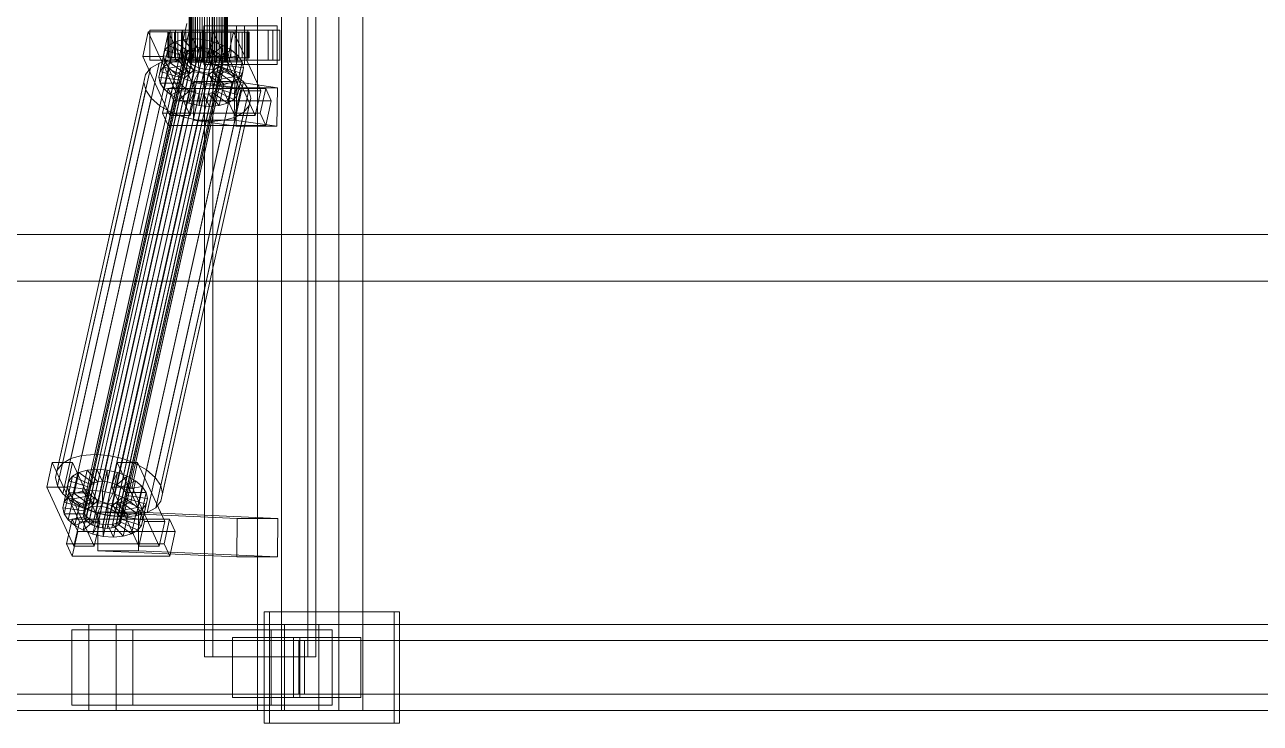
# Model space of a CAD drawing. Header units: millimetres. Extents: x -1970 to 34302, y -65268 to 6837.
# Drawn here: x 4577 to 5153, y -18456 to -18130 of the extents above; entities that cross this region are included whole.
import ezdxf

# ---------------------------------------------------------------- set-up
doc = ezdxf.new("R2010")
doc.units = ezdxf.units.MM
doc.layers.add('superior_C01', color=7, linetype='Continuous', lineweight=0)

msp = doc.modelspace()

# ---------------------------------------------------------------- linework, layer by layer
at = {"layer": 'superior_C01'}
for p, q in [((4685.471, -17550), (4685.471, -18450)), ((4696.677, -18450), (4696.677, -17550)), ((4723.366, -18450), (4723.366, -17550)), ((4734.572, -17550), (4734.572, -18450)), ((4660.776, -17575), (4660.776, -18425)), ((4664.618, -18425), (4664.618, -17575)), ((4708.902, -18425), (4708.902, -17575)), ((4712.744, -17575), (4712.744, -18425)), ((4653.573, -18148), (4653.573, -17852)), ((4653.73, -18148), (4653.73, -17852)), ((4654.029, -18148), (4654.029, -17852)), ((4654.488, -18148), (4654.488, -17852)), ((4655.065, -18148), (4655.065, -17852)), ((4655.796, -18148), (4655.796, -17852)), ((4656.612, -18148), (4656.612, -17852)), ((4657.565, -18148), (4657.565, -17852)), ((4658.563, -18148), (4658.563, -17852)), ((4659.673, -18148), (4659.673, -17852)), ((4660.787, -18148), (4660.787, -17852)), ((4661.978, -18148), (4661.978, -17852)), ((4663.131, -18148), (4663.131, -17852)), ((4664.322, -18148), (4664.322, -17852)), ((4665.436, -18148), (4665.436, -17852)), ((4666.546, -18148), (4666.546, -17852)), ((4667.545, -18148), (4667.545, -17852)), ((4668.498, -18148), (4668.498, -17852)), ((4669.313, -18148), (4669.313, -17852)), ((4670.045, -18148), (4670.045, -17852)), ((4670.621, -18148), (4670.621, -17852)), ((4671.081, -17852), (4671.081, -18148)), ((4671.38, -18148), (4671.38, -17852)), ((4671.536, -18148), (4671.536, -17852)), ((4652.511, -18130), (4630.585, -18228.298)), ((4634.561, -18133.859), (4632.003, -18145.327)), ((4632.496, -18228.298), (4654.422, -18130)), ((4644.034, -18133.847), (4634.561, -18133.859)), ((4647.181, -18161.391), (4634.561, -18133.859)), ((4644.77, -18133), (4635.296, -18133)), ((4635.296, -18133), (4635.296, -18147)), ((4650.665, -18133), (4635.296, -18133)), ((4641.476, -18145.315), (4644.034, -18133.847)), ((4643.925, -18134), (4643.594, -18134)), ((4643.594, -18134), (4653.573, -18134)), ((4643.594, -18146), (4643.594, -18134)), ((4643.594, -18134), (4644.555, -18134)), ((4645.525, -18134), (4643.925, -18134)), ((4643.925, -18134), (4653.73, -18134)), ((4643.925, -18146), (4643.925, -18134)), ((4644.034, -18133.847), (4656.654, -18161.379)), ((4644.555, -18134), (4654.029, -18134)), ((4644.555, -18146), (4644.555, -18134)), ((4644.555, -18134), (4646.743, -18134)), ((4644.77, -18147), (4644.77, -18133)), ((4644.77, -18133), (4660.138, -18133)), ((4648.287, -18134), (4645.525, -18134)), ((4645.525, -18134), (4654.488, -18134)), ((4645.525, -18146), (4645.525, -18134)), ((4646.743, -18134), (4655.065, -18134)), ((4646.743, -18146), (4646.743, -18134)), ((4646.743, -18134), (4650.008, -18134)), ((4692.655, -18133), (4647.182, -18133)), ((4647.182, -18133), (4647.182, -18147)), ((4650.384, -18133), (4647.182, -18133)), ((4652.02, -18134), (4648.287, -18134)), ((4648.287, -18134), (4655.796, -18134)), ((4648.287, -18146), (4648.287, -18134)), ((4650.008, -18134), (4656.612, -18134)), ((4650.008, -18146), (4650.008, -18134)), ((4650.008, -18134), (4654.129, -18134)), ((4650.384, -18147), (4650.384, -18133)), ((4650.384, -18133), (4695.857, -18133)), ((4650.665, -18147), (4650.665, -18133)), ((4650.665, -18133), (4660.138, -18133)), ((4656.472, -18134), (4652.02, -18134)), ((4652.02, -18134), (4657.565, -18134)), ((4652.02, -18146), (4652.02, -18134)), ((4653.573, -18134), (4653.73, -18134)), ((4653.573, -18134), (4653.573, -18146)), ((4654.029, -18134), (4653.573, -18134)), ((4653.73, -18134), (4654.488, -18134)), ((4653.73, -18134), (4653.73, -18146)), ((4654.029, -18134), (4654.029, -18146)), ((4655.065, -18134), (4654.029, -18134)), ((4654.129, -18134), (4658.563, -18134)), ((4654.129, -18146), (4654.129, -18134)), ((4654.129, -18134), (4658.823, -18134)), ((4654.488, -18134), (4655.796, -18134)), ((4654.488, -18134), (4654.488, -18146)), ((4655.065, -18134), (4655.065, -18146)), ((4656.612, -18134), (4655.065, -18134)), ((4655.796, -18134), (4657.565, -18134)), ((4655.796, -18134), (4655.796, -18146)), ((4661.337, -18134), (4656.472, -18134)), ((4656.472, -18134), (4659.673, -18134)), ((4656.472, -18146), (4656.472, -18134)), ((4656.612, -18134), (4656.612, -18146)), ((4658.563, -18134), (4656.612, -18134)), ((4657.565, -18134), (4659.673, -18134)), ((4657.565, -18134), (4657.565, -18146)), ((4658.563, -18134), (4658.563, -18146)), ((4660.787, -18134), (4658.563, -18134)), ((4658.823, -18134), (4660.787, -18134)), ((4658.823, -18146), (4658.823, -18134)), ((4658.823, -18134), (4663.772, -18134)), ((4659.673, -18134), (4661.978, -18134)), ((4659.673, -18134), (4659.673, -18146)), ((4660.138, -18133), (4660.138, -18147)), ((4679.392, -18131), (4660.445, -18131)), ((4660.445, -18131), (4660.445, -18149)), ((4675.686, -18131), (4660.445, -18131)), ((4660.787, -18134), (4660.787, -18146)), ((4663.131, -18134), (4660.787, -18134)), ((4666.286, -18134), (4661.337, -18134)), ((4661.337, -18134), (4661.978, -18134)), ((4661.337, -18146), (4661.337, -18134)), ((4661.978, -18134), (4664.322, -18134)), ((4661.978, -18134), (4661.978, -18146)), ((4664.876, -18133.821), (4662.318, -18145.289)), ((4663.772, -18134), (4663.131, -18134)), ((4663.131, -18134), (4663.131, -18146)), ((4665.436, -18134), (4663.131, -18134)), ((4663.772, -18146), (4663.772, -18134)), ((4663.772, -18134), (4668.638, -18134)), ((4666.286, -18134), (4664.322, -18134)), ((4664.322, -18134), (4666.546, -18134)), ((4664.322, -18134), (4664.322, -18146)), ((4674.35, -18133.809), (4664.876, -18133.821)), ((4677.496, -18161.353), (4664.876, -18133.821)), ((4668.638, -18134), (4665.436, -18134)), ((4665.436, -18134), (4665.436, -18146)), ((4667.545, -18134), (4665.436, -18134)), ((4675.085, -18133), (4665.612, -18133)), ((4665.612, -18133), (4665.612, -18147)), ((4680.98, -18133), (4665.612, -18133)), ((4670.981, -18134), (4666.286, -18134)), ((4666.286, -18146), (4666.286, -18134)), ((4670.981, -18134), (4666.546, -18134)), ((4666.546, -18134), (4668.498, -18134)), ((4666.546, -18134), (4666.546, -18146)), ((4673.09, -18134), (4667.545, -18134)), ((4667.545, -18134), (4667.545, -18146)), ((4669.313, -18134), (4667.545, -18134)), ((4675.101, -18134), (4668.498, -18134)), ((4668.498, -18134), (4670.045, -18134)), ((4668.498, -18134), (4668.498, -18146)), ((4668.638, -18146), (4668.638, -18134)), ((4668.638, -18134), (4673.09, -18134)), ((4676.823, -18134), (4669.313, -18134)), ((4669.313, -18134), (4669.313, -18146)), ((4670.621, -18134), (4669.313, -18134)), ((4678.367, -18134), (4670.045, -18134)), ((4670.045, -18134), (4671.081, -18134)), ((4670.045, -18134), (4670.045, -18146)), ((4679.584, -18134), (4670.621, -18134)), ((4670.621, -18134), (4670.621, -18146)), ((4671.38, -18134), (4670.621, -18134)), ((4675.101, -18134), (4670.981, -18134)), ((4670.981, -18146), (4670.981, -18134)), ((4671.081, -18134), (4680.555, -18134)), ((4671.081, -18146), (4671.081, -18134)), ((4671.081, -18134), (4671.536, -18134)), ((4681.185, -18134), (4671.38, -18134)), ((4671.38, -18134), (4671.38, -18146)), ((4671.536, -18134), (4671.38, -18134)), ((4681.516, -18134), (4671.536, -18134)), ((4671.536, -18134), (4671.536, -18146)), ((4671.792, -18145.277), (4674.35, -18133.809)), ((4673.09, -18146), (4673.09, -18134)), ((4673.09, -18134), (4676.823, -18134)), ((4674.35, -18133.809), (4686.97, -18161.341)), ((4675.085, -18147), (4675.085, -18133)), ((4675.085, -18133), (4690.454, -18133)), ((4678.367, -18134), (4675.101, -18134)), ((4675.101, -18146), (4675.101, -18134)), ((4675.686, -18149), (4675.686, -18131)), ((4675.686, -18131), (4694.633, -18131)), ((4676.823, -18146), (4676.823, -18134)), ((4676.823, -18134), (4679.584, -18134)), ((4680.555, -18134), (4678.367, -18134)), ((4678.367, -18146), (4678.367, -18134)), ((4679.392, -18149), (4679.392, -18131)), ((4679.392, -18131), (4694.633, -18131)), ((4679.584, -18146), (4679.584, -18134)), ((4679.584, -18134), (4681.185, -18134)), ((4680.555, -18134), (4680.555, -18146)), ((4681.516, -18134), (4680.555, -18134)), ((4680.98, -18147), (4680.98, -18133)), ((4680.98, -18133), (4690.454, -18133)), ((4681.185, -18146), (4681.185, -18134)), ((4681.185, -18134), (4681.516, -18134)), ((4681.516, -18146), (4681.516, -18134)), ((4690.454, -18133), (4690.454, -18147)), ((4692.655, -18147), (4692.655, -18133)), ((4692.655, -18133), (4695.857, -18133)), ((4694.633, -18131), (4694.633, -18149)), ((4695.857, -18133), (4695.857, -18147)), ((4641.867, -18149.985), (4644.059, -18140.156)), ((4644.059, -18140.156), (4642.234, -18142.416)), ((4646.993, -18138.419), (4644.059, -18140.156)), ((4644.059, -18140.156), (4652.617, -18144.203)), ((4644.801, -18148.249), (4646.993, -18138.419)), ((4650.836, -18137.325), (4646.993, -18138.419)), ((4646.993, -18138.419), (4654.007, -18143.38)), ((4648.643, -18147.155), (4650.836, -18137.325)), ((4655.324, -18136.948), (4650.836, -18137.325)), ((4650.836, -18137.325), (4655.827, -18142.862)), ((4653.131, -18146.777), (4655.324, -18136.948)), ((4660.153, -18137.313), (4655.324, -18136.948)), ((4655.324, -18136.948), (4657.953, -18142.683)), ((4657.96, -18147.143), (4660.153, -18137.313)), ((4664.993, -18138.396), (4660.153, -18137.313)), ((4660.153, -18137.313), (4660.241, -18142.856)), ((4664.993, -18138.396), (4662.533, -18143.369)), ((4662.801, -18148.226), (4664.993, -18138.396)), ((4669.515, -18140.123), (4664.675, -18144.188)), ((4669.515, -18140.123), (4664.993, -18138.396)), ((4667.322, -18149.953), (4669.515, -18140.123)), ((4673.41, -18142.377), (4669.515, -18140.123)), ((4604.148, -18358.68), (4651.837, -18144.881)), ((4604.429, -18357.434), (4652.118, -18143.635)), ((4605.294, -18356.363), (4652.983, -18142.565)), ((4606.683, -18355.541), (4654.373, -18141.742)), ((4608.503, -18355.022), (4656.193, -18141.224)), ((4610.63, -18354.844), (4658.319, -18141.045)), ((4612.917, -18355.017), (4660.606, -18141.218)), ((4615.21, -18355.53), (4662.899, -18141.731)), ((4617.352, -18356.348), (4665.041, -18142.549)), ((4619.197, -18357.415), (4666.886, -18143.617)), ((4620.619, -18358.659), (4668.308, -18144.861)), ((4632.003, -18145.327), (4641.476, -18145.315)), ((4632.003, -18145.327), (4644.623, -18172.859)), ((4639.448, -18154.877), (4641.64, -18145.047)), ((4640.041, -18152.246), (4642.234, -18142.416)), ((4654.096, -18172.847), (4641.476, -18145.315)), ((4642.234, -18142.416), (4641.64, -18145.047)), ((4641.64, -18145.047), (4651.471, -18146.52)), ((4641.64, -18145.047), (4642.32, -18147.868)), ((4642.234, -18142.416), (4651.752, -18145.274)), ((4653.573, -18146), (4643.594, -18146)), ((4643.594, -18146), (4643.925, -18146)), ((4644.555, -18146), (4643.594, -18146)), ((4653.73, -18146), (4643.925, -18146)), ((4643.925, -18146), (4645.525, -18146)), ((4654.029, -18146), (4644.555, -18146)), ((4646.743, -18146), (4644.555, -18146)), ((4654.488, -18146), (4645.525, -18146)), ((4645.525, -18146), (4648.287, -18146)), ((4655.065, -18146), (4646.743, -18146)), ((4650.008, -18146), (4646.743, -18146)), ((4655.796, -18146), (4648.287, -18146)), ((4648.287, -18146), (4652.02, -18146)), ((4651.752, -18145.274), (4649.56, -18155.103)), ((4656.612, -18146), (4650.008, -18146)), ((4654.129, -18146), (4650.008, -18146)), ((4652.617, -18144.203), (4650.425, -18154.033)), ((4651.471, -18146.52), (4651.752, -18145.274)), ((4651.752, -18145.274), (4652.617, -18144.203)), ((4654.007, -18143.38), (4651.815, -18153.21)), ((4652.118, -18143.635), (4651.837, -18144.881)), ((4651.837, -18144.881), (4652.159, -18146.218)), ((4657.565, -18146), (4652.02, -18146)), ((4652.02, -18146), (4656.472, -18146)), ((4652.983, -18142.565), (4652.118, -18143.635)), ((4652.617, -18144.203), (4654.007, -18143.38)), ((4654.373, -18141.742), (4652.983, -18142.565)), ((4653.73, -18146), (4653.573, -18146)), ((4653.573, -18146), (4654.029, -18146)), ((4655.827, -18142.862), (4653.635, -18152.692)), ((4654.488, -18146), (4653.73, -18146)), ((4654.007, -18143.38), (4655.827, -18142.862)), ((4654.029, -18146), (4655.065, -18146)), ((4658.563, -18146), (4654.129, -18146)), ((4658.823, -18146), (4654.129, -18146)), ((4656.193, -18141.224), (4654.373, -18141.742)), ((4655.796, -18146), (4654.488, -18146)), ((4655.065, -18146), (4656.612, -18146)), ((4657.953, -18142.683), (4655.761, -18152.513)), ((4657.565, -18146), (4655.796, -18146)), ((4655.827, -18142.862), (4657.953, -18142.683)), ((4658.319, -18141.045), (4656.193, -18141.224)), ((4659.673, -18146), (4656.472, -18146)), ((4656.472, -18146), (4661.337, -18146)), ((4656.612, -18146), (4658.563, -18146)), ((4659.673, -18146), (4657.565, -18146)), ((4657.953, -18142.683), (4660.241, -18142.856)), ((4660.241, -18142.856), (4658.048, -18152.686)), ((4660.606, -18141.218), (4658.319, -18141.045)), ((4658.563, -18146), (4660.787, -18146)), ((4660.787, -18146), (4658.823, -18146)), ((4663.772, -18146), (4658.823, -18146)), ((4661.978, -18146), (4659.673, -18146)), ((4660.241, -18142.856), (4662.533, -18143.369)), ((4662.533, -18143.369), (4660.341, -18153.199)), ((4662.899, -18141.731), (4660.606, -18141.218)), ((4660.787, -18146), (4663.131, -18146)), ((4661.978, -18146), (4661.337, -18146)), ((4661.337, -18146), (4666.286, -18146)), ((4664.322, -18146), (4661.978, -18146)), ((4662.318, -18145.289), (4671.792, -18145.277)), ((4662.318, -18145.289), (4674.938, -18172.821)), ((4664.675, -18144.188), (4662.483, -18154.017)), ((4662.533, -18143.369), (4664.675, -18144.188)), ((4665.041, -18142.549), (4662.899, -18141.731)), ((4663.131, -18146), (4663.772, -18146)), ((4663.131, -18146), (4665.436, -18146)), ((4668.638, -18146), (4663.772, -18146)), ((4666.546, -18146), (4664.322, -18146)), ((4664.322, -18146), (4666.286, -18146)), ((4666.52, -18145.255), (4664.328, -18155.085)), ((4664.675, -18144.188), (4666.52, -18145.255)), ((4666.886, -18143.617), (4665.041, -18142.549)), ((4665.436, -18146), (4668.638, -18146)), ((4665.436, -18146), (4667.545, -18146)), ((4666.286, -18146), (4670.981, -18146)), ((4673.41, -18142.377), (4666.52, -18145.255)), ((4666.52, -18145.255), (4667.943, -18146.499)), ((4668.498, -18146), (4666.546, -18146)), ((4666.546, -18146), (4670.981, -18146)), ((4668.308, -18144.861), (4666.886, -18143.617)), ((4667.545, -18146), (4673.09, -18146)), ((4667.545, -18146), (4669.313, -18146)), ((4676.413, -18145.003), (4667.943, -18146.499)), ((4669.211, -18146.196), (4668.308, -18144.861)), ((4670.045, -18146), (4668.498, -18146)), ((4668.498, -18146), (4675.101, -18146)), ((4673.09, -18146), (4668.638, -18146)), ((4669.313, -18146), (4676.823, -18146)), ((4669.313, -18146), (4670.621, -18146)), ((4671.081, -18146), (4670.045, -18146)), ((4670.045, -18146), (4678.367, -18146)), ((4670.621, -18146), (4679.584, -18146)), ((4670.621, -18146), (4671.38, -18146)), ((4670.981, -18146), (4675.101, -18146)), ((4680.555, -18146), (4671.081, -18146)), ((4671.536, -18146), (4671.081, -18146)), ((4671.217, -18152.207), (4673.41, -18142.377)), ((4671.38, -18146), (4681.185, -18146)), ((4671.38, -18146), (4671.536, -18146)), ((4671.536, -18146), (4681.516, -18146)), ((4684.412, -18172.809), (4671.792, -18145.277)), ((4676.823, -18146), (4673.09, -18146)), ((4676.413, -18145.003), (4673.41, -18142.377)), ((4674.221, -18154.833), (4676.413, -18145.003)), ((4675.101, -18146), (4678.367, -18146)), ((4678.319, -18147.823), (4676.413, -18145.003)), ((4679.584, -18146), (4676.823, -18146)), ((4678.367, -18146), (4680.555, -18146)), ((4681.185, -18146), (4679.584, -18146)), ((4680.555, -18146), (4681.516, -18146)), ((4681.516, -18146), (4681.185, -18146)), ((4594.548, -18334.981), (4635.659, -18150.672)), ((4598.47, -18332.659), (4639.581, -18148.35)), ((4603.606, -18331.197), (4644.718, -18146.887)), ((4604.47, -18360.017), (4652.159, -18146.218)), ((4605.373, -18361.352), (4653.062, -18147.554)), ((4606.795, -18362.596), (4654.484, -18148.798)), ((4608.64, -18363.664), (4656.329, -18149.865)), ((4609.607, -18330.692), (4650.718, -18146.383)), ((4610.782, -18364.482), (4658.471, -18150.683)), ((4613.075, -18364.995), (4660.764, -18151.196)), ((4615.362, -18365.168), (4663.051, -18151.369)), ((4616.062, -18331.181), (4657.173, -18146.872)), ((4617.488, -18364.989), (4665.177, -18151.191)), ((4619.308, -18364.471), (4666.997, -18150.672)), ((4620.698, -18363.648), (4668.387, -18149.85)), ((4669.211, -18146.196), (4621.522, -18359.995)), ((4621.563, -18362.578), (4669.252, -18148.779)), ((4621.844, -18361.332), (4669.533, -18147.533)), ((4622.533, -18332.629), (4663.644, -18148.32)), ((4628.578, -18334.938), (4669.689, -18150.629)), ((4635.659, -18150.672), (4633.218, -18153.694)), ((4635.296, -18147), (4644.77, -18147)), ((4635.296, -18147), (4650.665, -18147)), ((4639.581, -18148.35), (4635.659, -18150.672)), ((4644.718, -18146.887), (4639.581, -18148.35)), ((4640.041, -18152.246), (4641.867, -18149.985)), ((4640.127, -18157.698), (4642.32, -18147.868)), ((4641.867, -18149.985), (4644.801, -18148.249)), ((4650.425, -18154.033), (4641.867, -18149.985)), ((4642.033, -18160.518), (4644.226, -18150.688)), ((4642.32, -18147.868), (4651.793, -18147.856)), ((4642.32, -18147.868), (4644.226, -18150.688)), ((4644.226, -18150.688), (4652.696, -18149.192)), ((4644.226, -18150.688), (4647.229, -18153.314)), ((4650.718, -18146.383), (4644.718, -18146.887)), ((4660.138, -18147), (4644.77, -18147)), ((4644.801, -18148.249), (4648.643, -18147.155)), ((4651.815, -18153.21), (4644.801, -18148.249)), ((4647.182, -18147), (4692.655, -18147)), ((4647.182, -18147), (4650.384, -18147)), ((4647.229, -18153.314), (4654.119, -18150.436)), ((4648.643, -18147.155), (4653.131, -18146.777)), ((4653.635, -18152.692), (4648.643, -18147.155)), ((4651.471, -18146.52), (4649.279, -18156.35)), ((4651.793, -18147.856), (4649.601, -18157.686)), ((4695.857, -18147), (4650.384, -18147)), ((4652.696, -18149.192), (4650.504, -18159.022)), ((4660.138, -18147), (4650.665, -18147)), ((4657.173, -18146.872), (4650.718, -18146.383)), ((4651.124, -18155.567), (4655.964, -18151.503)), ((4651.793, -18147.856), (4651.471, -18146.52)), ((4652.696, -18149.192), (4651.793, -18147.856)), ((4654.119, -18150.436), (4651.926, -18160.266)), ((4652.159, -18146.218), (4653.062, -18147.554)), ((4654.119, -18150.436), (4652.696, -18149.192)), ((4653.062, -18147.554), (4654.484, -18148.798)), ((4655.761, -18152.513), (4653.131, -18146.777)), ((4653.131, -18146.777), (4657.96, -18147.143)), ((4654.029, -18148), (4653.573, -18148)), ((4653.573, -18148), (4653.73, -18148)), ((4653.73, -18148), (4654.488, -18148)), ((4655.964, -18151.503), (4653.771, -18161.333)), ((4655.065, -18148), (4654.029, -18148)), ((4655.964, -18151.503), (4654.119, -18150.436)), ((4654.484, -18148.798), (4656.329, -18149.865)), ((4654.488, -18148), (4655.796, -18148)), ((4656.612, -18148), (4655.065, -18148)), ((4655.796, -18148), (4657.565, -18148)), ((4658.106, -18152.321), (4655.964, -18151.503)), ((4656.329, -18149.865), (4658.471, -18150.683)), ((4658.563, -18148), (4656.612, -18148)), ((4663.644, -18148.32), (4657.173, -18146.872)), ((4657.565, -18148), (4659.673, -18148)), ((4658.048, -18152.686), (4657.96, -18147.143)), ((4657.96, -18147.143), (4662.801, -18148.226)), ((4658.471, -18150.683), (4660.764, -18151.196)), ((4660.787, -18148), (4658.563, -18148)), ((4659.673, -18148), (4661.978, -18148)), ((4660.341, -18153.199), (4662.801, -18148.226)), ((4660.445, -18149), (4679.392, -18149)), ((4675.686, -18149), (4660.445, -18149)), ((4660.764, -18151.196), (4663.051, -18151.369)), ((4663.131, -18148), (4660.787, -18148)), ((4661.978, -18148), (4664.322, -18148)), ((4662.483, -18154.017), (4667.322, -18149.953)), ((4662.801, -18148.226), (4667.322, -18149.953)), ((4663.051, -18151.369), (4665.177, -18151.191)), ((4665.436, -18148), (4663.131, -18148)), ((4669.689, -18150.629), (4663.644, -18148.32)), ((4664.322, -18148), (4666.546, -18148)), ((4665.177, -18151.191), (4666.997, -18150.672)), ((4667.545, -18148), (4665.436, -18148)), ((4665.612, -18147), (4675.085, -18147)), ((4665.612, -18147), (4680.98, -18147)), ((4667.943, -18146.499), (4665.75, -18156.329)), ((4668.022, -18151.488), (4665.829, -18161.318)), ((4666.546, -18148), (4668.498, -18148)), ((4668.022, -18151.488), (4666.632, -18152.311)), ((4666.653, -18157.665), (4668.846, -18147.835)), ((4668.887, -18150.417), (4666.694, -18160.247)), ((4669.168, -18149.171), (4666.975, -18159.001)), ((4666.997, -18150.672), (4668.387, -18149.85)), ((4667.322, -18149.953), (4671.217, -18152.207)), ((4669.313, -18148), (4667.545, -18148)), ((4667.943, -18146.499), (4668.846, -18147.835)), ((4668.887, -18150.417), (4668.022, -18151.488)), ((4676.58, -18155.535), (4668.022, -18151.488)), ((4668.387, -18149.85), (4669.252, -18148.779)), ((4668.498, -18148), (4670.045, -18148)), ((4668.846, -18147.835), (4678.319, -18147.823)), ((4668.846, -18147.835), (4669.168, -18149.171)), ((4669.168, -18149.171), (4668.887, -18150.417)), ((4678.406, -18153.275), (4668.887, -18150.417)), ((4678.999, -18150.644), (4669.168, -18149.171)), ((4669.533, -18147.533), (4669.211, -18146.196)), ((4669.252, -18148.779), (4669.533, -18147.533)), ((4670.621, -18148), (4669.313, -18148)), ((4674.896, -18153.641), (4669.689, -18150.629)), ((4670.045, -18148), (4671.081, -18148)), ((4671.38, -18148), (4670.621, -18148)), ((4671.081, -18148), (4671.536, -18148)), ((4671.536, -18148), (4671.38, -18148)), ((4690.454, -18147), (4675.085, -18147)), ((4694.633, -18149), (4675.686, -18149)), ((4678.319, -18147.823), (4676.127, -18157.653)), ((4676.806, -18160.474), (4678.999, -18150.644)), ((4678.999, -18150.644), (4678.319, -18147.823)), ((4678.406, -18153.275), (4678.999, -18150.644)), ((4694.633, -18149), (4679.392, -18149)), ((4690.454, -18147), (4680.98, -18147)), ((4695.857, -18147), (4692.655, -18147)), ((4591.313, -18341.52), (4632.425, -18157.211)), ((4592.107, -18338.003), (4633.218, -18153.694)), ((4633.218, -18153.694), (4632.425, -18157.211)), ((4632.425, -18157.211), (4633.333, -18160.982)), ((4633.785, -18337.95), (4674.896, -18153.641)), ((4637.799, -18341.461), (4678.911, -18157.152)), ((4639.448, -18154.877), (4640.041, -18152.246)), ((4649.279, -18156.35), (4639.448, -18154.877)), ((4640.127, -18157.698), (4639.448, -18154.877)), ((4649.56, -18155.103), (4640.041, -18152.246)), ((4645.036, -18163.144), (4647.229, -18153.314)), ((4647.229, -18153.314), (4651.124, -18155.567)), ((4648.932, -18165.397), (4651.124, -18155.567)), ((4649.56, -18155.103), (4649.279, -18156.35)), ((4649.279, -18156.35), (4649.601, -18157.686)), ((4650.425, -18154.033), (4649.56, -18155.103)), ((4651.815, -18153.21), (4650.425, -18154.033)), ((4651.124, -18155.567), (4655.646, -18157.295)), ((4653.635, -18152.692), (4651.815, -18153.21)), ((4653.453, -18167.125), (4655.646, -18157.295)), ((4655.761, -18152.513), (4653.635, -18152.692)), ((4655.646, -18157.295), (4658.106, -18152.321)), ((4655.646, -18157.295), (4660.486, -18158.378)), ((4655.93, -18156.962), (4655.664, -18174.943)), ((4658.048, -18152.686), (4655.761, -18152.513)), ((4658.106, -18152.321), (4655.913, -18162.151)), ((4674.877, -18156.962), (4655.93, -18156.962)), ((4675.813, -18159.83), (4655.93, -18156.962)), ((4660.341, -18153.199), (4658.048, -18152.686)), ((4660.398, -18152.835), (4658.106, -18152.321)), ((4660.398, -18152.835), (4658.206, -18162.664)), ((4662.483, -18154.017), (4660.341, -18153.199)), ((4660.486, -18158.378), (4660.398, -18152.835)), ((4662.686, -18153.008), (4660.398, -18152.835)), ((4662.686, -18153.008), (4660.493, -18162.837)), ((4664.328, -18155.085), (4662.483, -18154.017)), ((4664.812, -18152.829), (4662.619, -18162.659)), ((4664.812, -18152.829), (4662.686, -18153.008)), ((4665.315, -18158.743), (4662.686, -18153.008)), ((4664.328, -18155.085), (4671.217, -18152.207)), ((4665.75, -18156.329), (4664.328, -18155.085)), ((4666.632, -18152.311), (4664.439, -18162.14)), ((4666.632, -18152.311), (4664.812, -18152.829)), ((4669.804, -18158.366), (4664.812, -18152.829)), ((4665.75, -18156.329), (4674.221, -18154.833)), ((4666.653, -18157.665), (4665.75, -18156.329)), ((4673.646, -18157.272), (4666.632, -18152.311)), ((4669.804, -18158.366), (4673.646, -18157.272)), ((4671.217, -18152.207), (4674.221, -18154.833)), ((4671.453, -18167.102), (4673.646, -18157.272)), ((4673.646, -18157.272), (4676.58, -18155.535)), ((4674.221, -18154.833), (4676.127, -18157.653)), ((4674.387, -18165.365), (4676.58, -18155.535)), ((4674.611, -18174.943), (4674.877, -18156.962)), ((4674.877, -18156.962), (4694.759, -18159.83)), ((4678.911, -18157.152), (4674.896, -18153.641)), ((4676.213, -18163.105), (4678.406, -18153.275)), ((4676.58, -18155.535), (4678.406, -18153.275)), ((4681.459, -18160.922), (4678.911, -18157.152)), ((4592.222, -18345.291), (4633.333, -18160.982)), ((4633.333, -18160.982), (4635.882, -18164.752)), ((4649.601, -18157.686), (4640.127, -18157.698)), ((4642.033, -18160.518), (4640.127, -18157.698)), ((4681.459, -18160.922), (4640.348, -18345.231)), ((4643.813, -18160.247), (4641.255, -18171.715)), ((4650.504, -18159.022), (4642.033, -18160.518)), ((4645.036, -18163.144), (4642.033, -18160.518)), ((4689.286, -18160.19), (4643.813, -18160.247)), ((4646.442, -18165.983), (4643.813, -18160.247)), ((4644.623, -18172.859), (4647.181, -18161.391)), ((4651.926, -18160.266), (4645.036, -18163.144)), ((4648.932, -18165.397), (4645.036, -18163.144)), ((4647.181, -18161.391), (4656.654, -18161.379)), ((4653.771, -18161.333), (4648.932, -18165.397)), ((4649.601, -18157.686), (4650.504, -18159.022)), ((4650.504, -18159.022), (4651.926, -18160.266)), ((4651.926, -18160.266), (4653.771, -18161.333)), ((4655.913, -18162.151), (4653.453, -18167.125)), ((4653.771, -18161.333), (4655.913, -18162.151)), ((4656.654, -18161.379), (4654.096, -18172.847)), ((4655.913, -18162.151), (4658.206, -18162.664)), ((4658.206, -18162.664), (4658.294, -18168.208)), ((4658.206, -18162.664), (4660.493, -18162.837)), ((4658.294, -18168.208), (4660.486, -18158.378)), ((4660.486, -18158.378), (4665.315, -18158.743)), ((4660.493, -18162.837), (4662.619, -18162.659)), ((4660.493, -18162.837), (4663.122, -18168.573)), ((4662.619, -18162.659), (4664.439, -18162.14)), ((4662.619, -18162.659), (4667.611, -18168.196)), ((4663.122, -18168.573), (4665.315, -18158.743)), ((4664.439, -18162.14), (4665.829, -18161.318)), ((4664.439, -18162.14), (4671.453, -18167.102)), ((4665.315, -18158.743), (4669.804, -18158.366)), ((4665.829, -18161.318), (4666.694, -18160.247)), ((4665.829, -18161.318), (4674.387, -18165.365)), ((4676.127, -18157.653), (4666.653, -18157.665)), ((4666.975, -18159.001), (4666.653, -18157.665)), ((4666.694, -18160.247), (4666.975, -18159.001)), ((4666.694, -18160.247), (4676.213, -18163.105)), ((4666.975, -18159.001), (4676.806, -18160.474)), ((4667.611, -18168.196), (4669.804, -18158.366)), ((4676.213, -18163.105), (4674.387, -18165.365)), ((4674.938, -18172.821), (4677.496, -18161.353)), ((4675.547, -18177.811), (4675.813, -18159.83)), ((4675.813, -18159.83), (4694.759, -18159.83)), ((4676.127, -18157.653), (4676.806, -18160.474)), ((4676.806, -18160.474), (4676.213, -18163.105)), ((4677.496, -18161.353), (4686.97, -18161.341)), ((4682.368, -18164.693), (4681.459, -18160.922)), ((4686.97, -18161.341), (4684.412, -18172.809)), ((4686.728, -18171.658), (4689.286, -18160.19)), ((4689.286, -18160.19), (4691.915, -18165.926)), ((4694.759, -18159.83), (4694.493, -18177.811)), ((4594.77, -18349.061), (4635.882, -18164.752)), ((4598.785, -18352.572), (4639.896, -18168.263)), ((4635.882, -18164.752), (4639.896, -18168.263)), ((4639.896, -18168.263), (4645.103, -18171.275)), ((4640.463, -18352.519), (4681.574, -18168.21)), ((4641.256, -18349.002), (4682.368, -18164.693)), ((4643.884, -18177.451), (4646.442, -18165.983)), ((4646.442, -18165.983), (4691.915, -18165.926)), ((4653.453, -18167.125), (4648.932, -18165.397)), ((4658.294, -18168.208), (4653.453, -18167.125)), ((4663.122, -18168.573), (4658.294, -18168.208)), ((4667.611, -18168.196), (4663.122, -18168.573)), ((4671.453, -18167.102), (4667.611, -18168.196)), ((4674.387, -18165.365), (4671.453, -18167.102)), ((4679.133, -18171.232), (4681.574, -18168.21)), ((4681.574, -18168.21), (4682.368, -18164.693)), ((4691.915, -18165.926), (4689.357, -18177.394)), ((4603.992, -18355.584), (4645.103, -18171.275)), ((4610.037, -18357.893), (4651.148, -18173.584)), ((4634.1, -18357.863), (4675.211, -18173.554)), ((4638.022, -18355.541), (4679.133, -18171.232)), ((4641.255, -18171.715), (4686.728, -18171.658)), ((4641.255, -18171.715), (4643.884, -18177.451)), ((4654.096, -18172.847), (4644.623, -18172.859)), ((4645.103, -18171.275), (4651.148, -18173.584)), ((4651.148, -18173.584), (4657.619, -18175.032)), ((4670.075, -18175.016), (4675.211, -18173.554)), ((4684.412, -18172.809), (4674.938, -18172.821)), ((4675.211, -18173.554), (4679.133, -18171.232)), ((4689.357, -18177.394), (4686.728, -18171.658)), ((4616.507, -18359.341), (4657.619, -18175.032)), ((4622.963, -18359.83), (4664.074, -18175.521)), ((4628.963, -18359.326), (4670.075, -18175.016)), ((4689.357, -18177.394), (4643.884, -18177.451)), ((4655.664, -18174.943), (4674.611, -18174.943)), ((4675.547, -18177.811), (4655.664, -18174.943)), ((4657.619, -18175.032), (4664.074, -18175.521)), ((4664.074, -18175.521), (4670.075, -18175.016)), ((4694.493, -18177.811), (4674.611, -18174.943)), ((4694.493, -18177.811), (4675.547, -18177.811)), ((4630.585, -18228.298), (3701.638, -18228.298)), ((3703.55, -18228.298), (4632.496, -18228.298)), ((4630.585, -18228.298), (4632.496, -18228.298)), ((5559.532, -18228.298), (4630.585, -18228.298)), ((4632.496, -18228.298), (5561.443, -18228.298)), ((11002.451, -18250), (2012.494, -18250)), ((2014.103, -18250), (11004.06, -18250)), ((4589.795, -18334.551), (4587.237, -18346.02)), ((4599.268, -18334.539), (4589.795, -18334.551)), ((4602.415, -18362.083), (4589.795, -18334.551)), ((4592.107, -18338.003), (4594.548, -18334.981)), ((4594.548, -18334.981), (4598.47, -18332.659)), ((4596.71, -18346.008), (4599.268, -18334.539)), ((4598.47, -18332.659), (4603.606, -18331.197)), ((4599.268, -18334.539), (4611.889, -18362.071)), ((4603.606, -18331.197), (4609.607, -18330.692)), ((4609.607, -18330.692), (4616.062, -18331.181)), ((4616.062, -18331.181), (4622.533, -18332.629)), ((4620.11, -18334.513), (4617.552, -18345.981)), ((4629.584, -18334.501), (4620.11, -18334.513)), ((4632.731, -18362.045), (4620.11, -18334.513)), ((4622.533, -18332.629), (4628.578, -18334.938)), ((4627.026, -18345.969), (4629.584, -18334.501)), ((4628.578, -18334.938), (4633.785, -18337.95)), ((4629.584, -18334.501), (4642.204, -18362.033)), ((4591.313, -18341.52), (4592.107, -18338.003)), ((4592.222, -18345.291), (4591.313, -18341.52)), ((4597.101, -18350.678), (4599.294, -18340.848)), ((4599.294, -18340.848), (4597.468, -18343.108)), ((4602.228, -18339.111), (4599.294, -18340.848)), ((4599.294, -18340.848), (4607.852, -18344.895)), ((4600.035, -18348.941), (4602.228, -18339.111)), ((4606.07, -18338.017), (4602.228, -18339.111)), ((4602.228, -18339.111), (4609.241, -18344.073)), ((4603.877, -18347.847), (4606.07, -18338.017)), ((4610.558, -18337.64), (4606.07, -18338.017)), ((4606.07, -18338.017), (4611.061, -18343.554)), ((4608.366, -18347.47), (4610.558, -18337.64)), ((4615.387, -18338.005), (4610.558, -18337.64)), ((4610.558, -18337.64), (4613.188, -18343.376)), ((4613.195, -18347.835), (4615.387, -18338.005)), ((4620.228, -18339.088), (4615.387, -18338.005)), ((4615.387, -18338.005), (4615.475, -18343.549)), ((4620.228, -18339.088), (4617.768, -18344.062)), ((4618.035, -18348.918), (4620.228, -18339.088)), ((4624.749, -18340.816), (4619.91, -18344.88)), ((4624.749, -18340.816), (4620.228, -18339.088)), ((4622.557, -18350.645), (4624.749, -18340.816)), ((4628.644, -18343.069), (4624.749, -18340.816)), ((4633.785, -18337.95), (4637.799, -18341.461)), ((4637.799, -18341.461), (4640.348, -18345.231)), ((4587.237, -18346.02), (4596.71, -18346.008)), ((4587.237, -18346.02), (4599.857, -18373.551)), ((4594.77, -18349.061), (4592.222, -18345.291)), ((4594.682, -18355.569), (4596.874, -18345.739)), ((4595.275, -18352.938), (4597.468, -18343.108)), ((4609.331, -18373.539), (4596.71, -18346.008)), ((4597.468, -18343.108), (4596.874, -18345.739)), ((4596.874, -18345.739), (4606.706, -18347.212)), ((4596.874, -18345.739), (4597.554, -18348.56)), ((4597.468, -18343.108), (4606.987, -18345.966)), ((4603.877, -18347.847), (4608.366, -18347.47)), ((4606.706, -18347.212), (4604.513, -18357.042)), ((4606.987, -18345.966), (4604.794, -18355.796)), ((4607.852, -18344.895), (4605.659, -18354.725)), ((4606.706, -18347.212), (4606.987, -18345.966)), ((4607.028, -18348.548), (4606.706, -18347.212)), ((4606.987, -18345.966), (4607.852, -18344.895)), ((4609.241, -18344.073), (4607.049, -18353.902)), ((4607.852, -18344.895), (4609.241, -18344.073)), ((4610.995, -18353.205), (4608.366, -18347.47)), ((4608.366, -18347.47), (4613.195, -18347.835)), ((4611.061, -18343.554), (4608.869, -18353.384)), ((4609.241, -18344.073), (4611.061, -18343.554)), ((4613.188, -18343.376), (4610.995, -18353.205)), ((4611.061, -18343.554), (4613.188, -18343.376)), ((4613.188, -18343.376), (4615.475, -18343.549)), ((4615.475, -18343.549), (4613.282, -18353.378)), ((4615.475, -18343.549), (4617.768, -18344.062)), ((4617.768, -18344.062), (4615.575, -18353.892)), ((4617.552, -18345.981), (4627.026, -18345.969)), ((4617.552, -18345.981), (4630.173, -18373.513)), ((4619.91, -18344.88), (4617.717, -18354.71)), ((4617.768, -18344.062), (4619.91, -18344.88)), ((4621.755, -18345.947), (4619.562, -18355.777)), ((4619.91, -18344.88), (4621.755, -18345.947)), ((4623.177, -18347.191), (4620.985, -18357.021)), ((4628.644, -18343.069), (4621.755, -18345.947)), ((4621.755, -18345.947), (4623.177, -18347.191)), ((4631.647, -18345.695), (4623.177, -18347.191)), ((4623.177, -18347.191), (4624.08, -18348.527)), ((4626.452, -18352.899), (4628.644, -18343.069)), ((4639.646, -18373.501), (4627.026, -18345.969)), ((4631.647, -18345.695), (4628.644, -18343.069)), ((4629.455, -18355.525), (4631.647, -18345.695)), ((4633.554, -18348.515), (4631.647, -18345.695)), ((4640.348, -18345.231), (4641.256, -18349.002)), ((4594.682, -18355.569), (4595.275, -18352.938)), ((4598.785, -18352.572), (4594.77, -18349.061)), ((4595.275, -18352.938), (4597.101, -18350.678)), ((4604.794, -18355.796), (4595.275, -18352.938)), ((4595.361, -18358.39), (4597.554, -18348.56)), ((4597.101, -18350.678), (4600.035, -18348.941)), ((4605.659, -18354.725), (4597.101, -18350.678)), ((4597.268, -18361.21), (4599.46, -18351.38)), ((4597.554, -18348.56), (4607.028, -18348.548)), ((4597.554, -18348.56), (4599.46, -18351.38)), ((4603.992, -18355.584), (4598.785, -18352.572)), ((4599.46, -18351.38), (4607.931, -18349.884)), ((4599.46, -18351.38), (4602.463, -18354.006)), ((4600.035, -18348.941), (4603.877, -18347.847)), ((4607.049, -18353.902), (4600.035, -18348.941)), ((4602.463, -18354.006), (4609.353, -18351.128)), ((4608.869, -18353.384), (4603.877, -18347.847)), ((4607.028, -18348.548), (4604.835, -18358.378)), ((4607.931, -18349.884), (4605.738, -18359.714)), ((4606.358, -18356.26), (4611.198, -18352.196)), ((4607.931, -18349.884), (4607.028, -18348.548)), ((4609.353, -18351.128), (4607.16, -18360.958)), ((4609.353, -18351.128), (4607.931, -18349.884)), ((4610.995, -18353.205), (4608.869, -18353.384)), ((4611.198, -18352.196), (4609.006, -18362.025)), ((4611.198, -18352.196), (4609.353, -18351.128)), ((4610.88, -18357.987), (4613.34, -18353.014)), ((4613.282, -18353.378), (4610.995, -18353.205)), ((4613.34, -18353.014), (4611.147, -18362.843)), ((4613.34, -18353.014), (4611.198, -18352.196)), ((4613.282, -18353.378), (4613.195, -18347.835)), ((4613.195, -18347.835), (4618.035, -18348.918)), ((4615.575, -18353.892), (4613.282, -18353.378)), ((4615.633, -18353.527), (4613.34, -18353.014)), ((4615.575, -18353.892), (4618.035, -18348.918)), ((4617.717, -18354.71), (4622.557, -18350.645)), ((4618.035, -18348.918), (4622.557, -18350.645)), ((4619.562, -18355.777), (4626.452, -18352.899)), ((4621.866, -18353.003), (4619.674, -18362.833)), ((4621.866, -18353.003), (4620.046, -18353.521)), ((4623.256, -18352.18), (4621.063, -18362.01)), ((4623.256, -18352.18), (4621.866, -18353.003)), ((4628.88, -18357.964), (4621.866, -18353.003)), ((4621.887, -18358.357), (4624.08, -18348.527)), ((4624.121, -18351.109), (4621.928, -18360.939)), ((4624.402, -18349.863), (4622.209, -18359.693)), ((4622.557, -18350.645), (4626.452, -18352.899)), ((4624.121, -18351.109), (4623.256, -18352.18)), ((4631.814, -18356.228), (4623.256, -18352.18)), ((4624.08, -18348.527), (4633.554, -18348.515)), ((4624.08, -18348.527), (4624.402, -18349.863)), ((4624.402, -18349.863), (4624.121, -18351.109)), ((4633.64, -18353.967), (4624.121, -18351.109)), ((4634.233, -18351.336), (4624.402, -18349.863)), ((4626.452, -18352.899), (4629.455, -18355.525)), ((4633.554, -18348.515), (4631.361, -18358.345)), ((4632.041, -18361.166), (4634.233, -18351.336)), ((4634.233, -18351.336), (4633.554, -18348.515)), ((4633.64, -18353.967), (4634.233, -18351.336)), ((4640.463, -18352.519), (4638.022, -18355.541)), ((4641.256, -18349.002), (4640.463, -18352.519)), ((4604.513, -18357.042), (4594.682, -18355.569)), ((4595.361, -18358.39), (4594.682, -18355.569)), ((4604.835, -18358.378), (4595.361, -18358.39)), ((4597.268, -18361.21), (4595.361, -18358.39)), ((4600.271, -18363.836), (4602.463, -18354.006)), ((4602.463, -18354.006), (4606.358, -18356.26)), ((4610.037, -18357.893), (4603.992, -18355.584)), ((4604.148, -18358.68), (4604.429, -18357.434)), ((4604.47, -18360.017), (4604.148, -18358.68)), ((4604.166, -18366.09), (4606.358, -18356.26)), ((4604.429, -18357.434), (4605.294, -18356.363)), ((4604.794, -18355.796), (4604.513, -18357.042)), ((4604.513, -18357.042), (4604.835, -18358.378)), ((4605.659, -18354.725), (4604.794, -18355.796)), ((4604.835, -18358.378), (4605.738, -18359.714)), ((4605.294, -18356.363), (4606.683, -18355.541)), ((4607.049, -18353.902), (4605.659, -18354.725)), ((4606.358, -18356.26), (4610.88, -18357.987)), ((4606.683, -18355.541), (4608.503, -18355.022)), ((4608.869, -18353.384), (4607.049, -18353.902)), ((4608.503, -18355.022), (4610.63, -18354.844)), ((4608.688, -18367.817), (4610.88, -18357.987)), ((4616.507, -18359.341), (4610.037, -18357.893)), ((4610.63, -18354.844), (4612.917, -18355.017)), ((4610.88, -18357.987), (4615.72, -18359.07)), ((4611.072, -18357.646), (4610.99, -18375.644)), ((4630.019, -18357.646), (4611.072, -18357.646)), ((4675.947, -18360.514), (4611.072, -18357.646)), ((4612.917, -18355.017), (4615.21, -18355.53)), ((4615.633, -18353.527), (4613.44, -18363.357)), ((4613.528, -18368.9), (4615.72, -18359.07)), ((4615.21, -18355.53), (4617.352, -18356.348)), ((4617.717, -18354.71), (4615.575, -18353.892)), ((4615.72, -18359.07), (4615.633, -18353.527)), ((4617.92, -18353.7), (4615.633, -18353.527)), ((4615.72, -18359.07), (4620.549, -18359.436)), ((4617.92, -18353.7), (4615.728, -18363.53)), ((4617.352, -18356.348), (4619.197, -18357.415)), ((4619.562, -18355.777), (4617.717, -18354.71)), ((4620.046, -18353.521), (4617.854, -18363.351)), ((4620.046, -18353.521), (4617.92, -18353.7)), ((4620.549, -18359.436), (4617.92, -18353.7)), ((4619.197, -18357.415), (4620.619, -18358.659)), ((4620.985, -18357.021), (4619.562, -18355.777)), ((4625.038, -18359.058), (4620.046, -18353.521)), ((4620.549, -18359.436), (4625.038, -18359.058)), ((4620.619, -18358.659), (4621.522, -18359.995)), ((4620.985, -18357.021), (4629.455, -18355.525)), ((4621.887, -18358.357), (4620.985, -18357.021)), ((4631.361, -18358.345), (4621.887, -18358.357)), ((4622.209, -18359.693), (4621.887, -18358.357)), ((4622.845, -18368.888), (4625.038, -18359.058)), ((4625.038, -18359.058), (4628.88, -18357.964)), ((4626.687, -18367.794), (4628.88, -18357.964)), ((4628.88, -18357.964), (4631.814, -18356.228)), ((4634.1, -18357.863), (4628.963, -18359.326)), ((4629.455, -18355.525), (4631.361, -18358.345)), ((4629.621, -18366.057), (4631.814, -18356.228)), ((4629.937, -18375.644), (4630.019, -18357.646)), ((4630.019, -18357.646), (4694.894, -18360.514)), ((4631.361, -18358.345), (4632.041, -18361.166)), ((4631.447, -18363.797), (4633.64, -18353.967)), ((4631.814, -18356.228), (4633.64, -18353.967)), ((4638.022, -18355.541), (4634.1, -18357.863)), ((4599.047, -18360.939), (4596.489, -18372.408)), ((4605.738, -18359.714), (4597.268, -18361.21)), ((4600.271, -18363.836), (4597.268, -18361.21)), ((4644.52, -18360.882), (4599.047, -18360.939)), ((4601.676, -18366.675), (4599.047, -18360.939)), ((4599.857, -18373.551), (4602.415, -18362.083)), ((4607.16, -18360.958), (4600.271, -18363.836)), ((4604.166, -18366.09), (4600.271, -18363.836)), ((4602.415, -18362.083), (4611.889, -18362.071)), ((4609.006, -18362.025), (4604.166, -18366.09)), ((4605.373, -18361.352), (4604.47, -18360.017)), ((4606.795, -18362.596), (4605.373, -18361.352)), ((4605.738, -18359.714), (4607.16, -18360.958)), ((4608.64, -18363.664), (4606.795, -18362.596)), ((4607.16, -18360.958), (4609.006, -18362.025)), ((4610.782, -18364.482), (4608.64, -18363.664)), ((4611.147, -18362.843), (4608.688, -18367.817)), ((4609.006, -18362.025), (4611.147, -18362.843)), ((4611.889, -18362.071), (4609.331, -18373.539)), ((4613.075, -18364.995), (4610.782, -18364.482)), ((4611.147, -18362.843), (4613.44, -18363.357)), ((4613.44, -18363.357), (4613.528, -18368.9)), ((4613.44, -18363.357), (4615.728, -18363.53)), ((4615.728, -18363.53), (4617.854, -18363.351)), ((4615.728, -18363.53), (4618.357, -18369.265)), ((4622.963, -18359.83), (4616.507, -18359.341)), ((4619.308, -18364.471), (4617.488, -18364.989)), ((4617.854, -18363.351), (4619.674, -18362.833)), ((4617.854, -18363.351), (4622.845, -18368.888)), ((4618.357, -18369.265), (4620.549, -18359.436)), ((4620.698, -18363.648), (4619.308, -18364.471)), ((4619.674, -18362.833), (4621.063, -18362.01)), ((4619.674, -18362.833), (4626.687, -18367.794)), ((4621.563, -18362.578), (4620.698, -18363.648)), ((4621.063, -18362.01), (4621.928, -18360.939)), ((4621.063, -18362.01), (4629.621, -18366.057)), ((4621.522, -18359.995), (4621.844, -18361.332)), ((4621.844, -18361.332), (4621.563, -18362.578)), ((4621.928, -18360.939), (4622.209, -18359.693)), ((4621.928, -18360.939), (4631.447, -18363.797)), ((4622.209, -18359.693), (4632.041, -18361.166)), ((4628.963, -18359.326), (4622.963, -18359.83)), ((4631.447, -18363.797), (4629.621, -18366.057)), ((4630.173, -18373.513), (4632.731, -18362.045)), ((4632.041, -18361.166), (4631.447, -18363.797)), ((4632.731, -18362.045), (4642.204, -18362.033)), ((4642.204, -18362.033), (4639.646, -18373.501)), ((4641.962, -18372.35), (4644.52, -18360.882)), ((4644.52, -18360.882), (4647.15, -18366.618)), ((4675.866, -18378.512), (4675.947, -18360.514)), ((4675.947, -18360.514), (4694.894, -18360.514)), ((4694.894, -18360.514), (4694.813, -18378.512)), ((4599.118, -18378.143), (4601.676, -18366.675)), ((4601.676, -18366.675), (4647.15, -18366.618)), ((4608.688, -18367.817), (4604.166, -18366.09)), ((4613.528, -18368.9), (4608.688, -18367.817)), ((4615.362, -18365.168), (4613.075, -18364.995)), ((4618.357, -18369.265), (4613.528, -18368.9)), ((4617.488, -18364.989), (4615.362, -18365.168)), ((4622.845, -18368.888), (4618.357, -18369.265)), ((4626.687, -18367.794), (4622.845, -18368.888)), ((4629.621, -18366.057), (4626.687, -18367.794)), ((4647.15, -18366.618), (4644.592, -18378.086)), ((4596.489, -18372.408), (4641.962, -18372.35)), ((4596.489, -18372.408), (4599.118, -18378.143)), ((4609.331, -18373.539), (4599.857, -18373.551)), ((4610.99, -18375.644), (4629.937, -18375.644)), ((4675.866, -18378.512), (4610.99, -18375.644)), ((4694.813, -18378.512), (4629.937, -18375.644)), ((4639.646, -18373.501), (4630.173, -18373.513)), ((4644.592, -18378.086), (4641.962, -18372.35)), ((4644.592, -18378.086), (4599.118, -18378.143)), ((4694.813, -18378.512), (4675.866, -18378.512)), ((4749.163, -18404), (4688.532, -18404)), ((4688.532, -18404), (4688.532, -18456)), ((4691.093, -18404), (4688.532, -18404)), ((4691.093, -18456), (4691.093, -18404)), ((4691.093, -18404), (4751.724, -18404)), ((4749.163, -18456), (4749.163, -18404)), ((4749.163, -18404), (4751.724, -18404)), ((4751.724, -18404), (4751.724, -18456)), ((4606.765, -18410), (3469.935, -18410)), ((3482.742, -18410), (4619.572, -18410)), ((4698.015, -18410), (3561.184, -18410)), ((3577.193, -18410), (4714.024, -18410)), ((4606.765, -18410), (4606.765, -18450)), ((4619.572, -18410), (4606.765, -18410)), ((5743.596, -18410), (4606.765, -18410)), ((4619.572, -18450), (4619.572, -18410)), ((4619.572, -18410), (5756.402, -18410)), ((4698.015, -18410), (4698.015, -18450)), ((4714.024, -18410), (4698.015, -18410)), ((5834.845, -18410), (4698.015, -18410)), ((4714.024, -18450), (4714.024, -18410)), ((4714.024, -18410), (5850.854, -18410)), ((4627.379, -18412.5), (4598.958, -18412.5)), ((4598.958, -18412.5), (4598.958, -18447.5)), ((4691.809, -18412.5), (4598.958, -18412.5)), ((4627.379, -18447.5), (4627.379, -18412.5)), ((4627.379, -18412.5), (4720.23, -18412.5)), ((4702.251, -18416), (4673.83, -18416)), ((4673.83, -18416), (4673.83, -18444)), ((4705.277, -18416), (4673.83, -18416)), ((4691.809, -18447.5), (4691.809, -18412.5)), ((4691.809, -18412.5), (4720.23, -18412.5)), ((4702.251, -18444), (4702.251, -18416)), ((4702.251, -18416), (4733.698, -18416)), ((4705.277, -18444), (4705.277, -18416)), ((4705.277, -18416), (4733.698, -18416)), ((4720.23, -18412.5), (4720.23, -18447.5)), ((4733.698, -18416), (4733.698, -18444)), ((4704.689, -18417.5), (3475.008, -18417.5)), ((3477.668, -18417.5), (4707.349, -18417.5)), ((4698.013, -18417.5), (4714.026, -18417.5)), ((4698.013, -18442.5), (4698.013, -18417.5)), ((5741.993, -18417.5), (4698.013, -18417.5)), ((4704.689, -18417.5), (4704.689, -18442.5)), ((4707.349, -18417.5), (4704.689, -18417.5)), ((4707.349, -18442.5), (4707.349, -18417.5)), ((4714.026, -18417.5), (4714.026, -18442.5)), ((4714.026, -18417.5), (5758.005, -18417.5)), ((4660.776, -18425), (4708.902, -18425)), ((4660.776, -18425), (4664.618, -18425)), ((4712.744, -18425), (4664.618, -18425)), ((4712.744, -18425), (4708.902, -18425)), ((3475.008, -18442.5), (4704.689, -18442.5)), ((3477.668, -18442.5), (4707.349, -18442.5)), ((4673.83, -18444), (4702.251, -18444)), ((4673.83, -18444), (4705.277, -18444)), ((4714.026, -18442.5), (4698.013, -18442.5)), ((4698.013, -18442.5), (5741.993, -18442.5)), ((4733.698, -18444), (4702.251, -18444)), ((4704.689, -18442.5), (4707.349, -18442.5)), ((4733.698, -18444), (4705.277, -18444)), ((4714.026, -18442.5), (5758.005, -18442.5)), ((3469.935, -18450), (4606.765, -18450)), ((3482.742, -18450), (4619.572, -18450)), ((3561.184, -18450), (4698.015, -18450)), ((3577.193, -18450), (4714.024, -18450)), ((4598.958, -18447.5), (4627.379, -18447.5)), ((4691.809, -18447.5), (4598.958, -18447.5)), ((4606.765, -18450), (4619.572, -18450)), ((4606.765, -18450), (5743.596, -18450)), ((4619.572, -18450), (5756.402, -18450)), ((4720.23, -18447.5), (4627.379, -18447.5)), ((4685.471, -18450), (4723.366, -18450)), ((4685.471, -18450), (4696.677, -18450)), ((4720.23, -18447.5), (4691.809, -18447.5)), ((4734.572, -18450), (4696.677, -18450)), ((4698.015, -18450), (4714.024, -18450)), ((4698.015, -18450), (5834.845, -18450)), ((4714.024, -18450), (5850.854, -18450)), ((4734.572, -18450), (4723.366, -18450)), ((4688.532, -18456), (4749.163, -18456)), ((4688.532, -18456), (4691.093, -18456)), ((4751.724, -18456), (4691.093, -18456)), ((4751.724, -18456), (4749.163, -18456))]:
    msp.add_line(p, q, dxfattribs=at)

doc.saveas('drawing.dxf')
